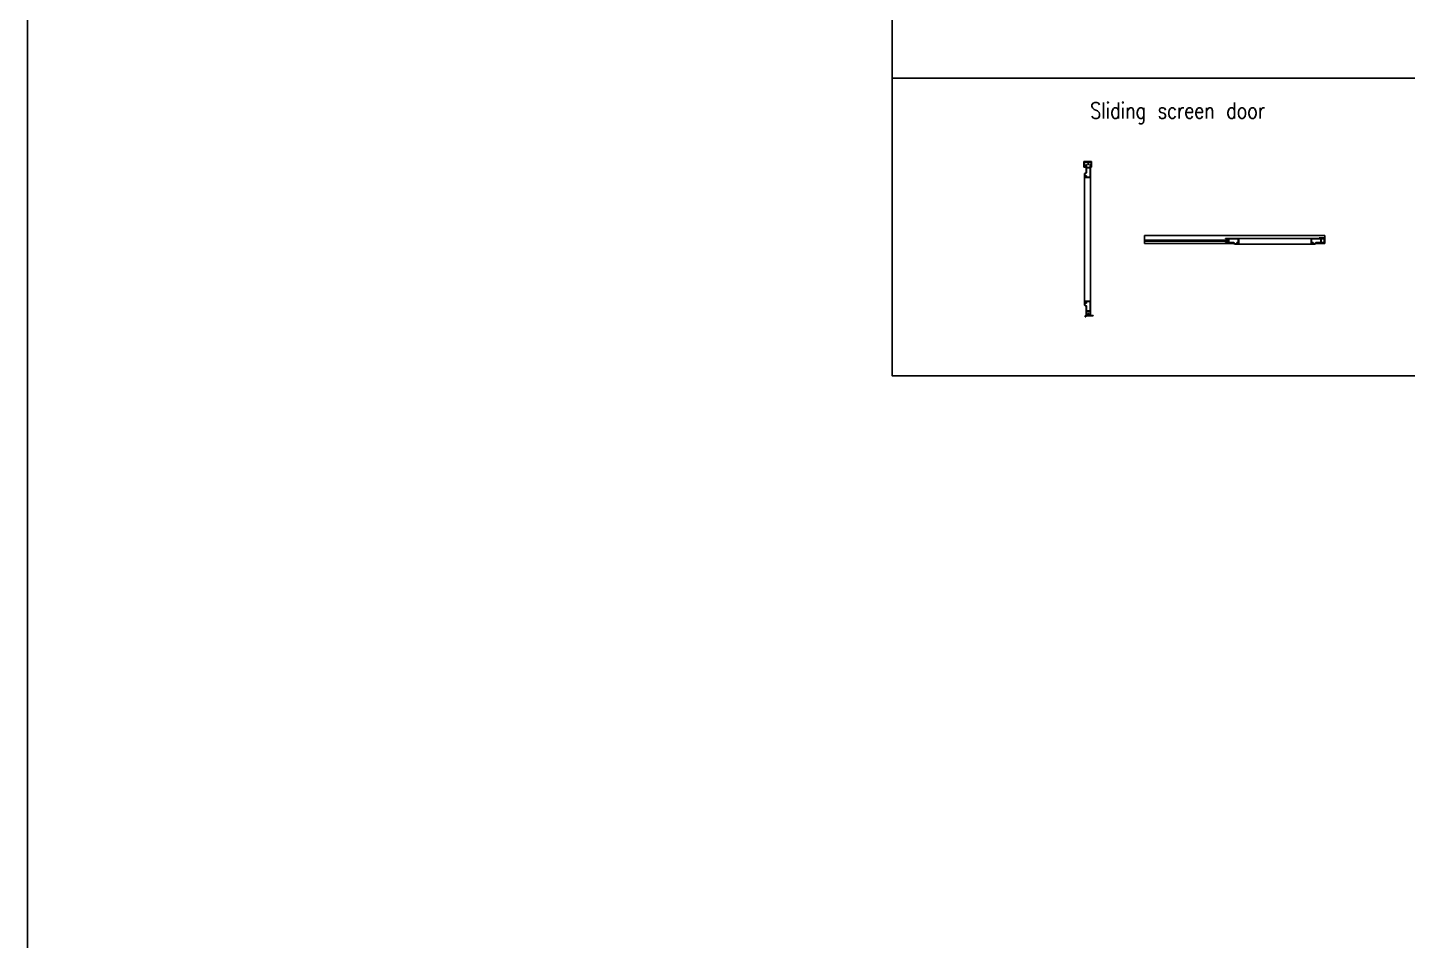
# Model space of a CAD drawing. Header units: inches. Extents: x 1985 to 11287, y 379 to 3234.
# Drawn here: x 7701.6 to 7872.4, y 1475.2 to 1588.3 of the extents above; entities that cross this region are included whole.
import ezdxf

# ---------------------------------------------------------------- set-up
doc = ezdxf.new("R2010")
doc.units = ezdxf.units.IN
doc.header["$MEASUREMENT"] = 0
for name, color, linetype in [('detail 99', 30, 'CONTINUOUS'), ('screen 99', 4, 'CONTINUOUS'), ('separation 99', 3, 'CONTINUOUS')]:
    doc.layers.add(name, color=color, linetype=linetype)
doc.styles.get("Standard").update_dxf_attribs({"font": 'txt.shx', "width": 0.8})

msp = doc.modelspace()

# ---------------------------------------------------------------- hatches: boundary and pattern name
at = {"layer": 'screen 99'}
for points in [[(7833.324153, 1571.677396), (7832.386653, 1571.677396), (7832.386653, 1570.989896), (7832.542653, 1570.989896), (7832.542653, 1571.052396), (7832.449153, 1571.052396), (7832.449153, 1571.239896), (7832.542653, 1571.239896), (7832.542653, 1571.302396), (7832.449153, 1571.302396), (7832.449153, 1571.614896), (7832.886653, 1571.614896), (7832.886653, 1571.419022, 3.7320508075), (7832.949153, 1571.419022), (7832.949153, 1571.614896), (7833.261653, 1571.614896), (7833.261653, 1570.989896), (7833.324153, 1570.989896)], [(7862.194201, 1562.225909), (7861.506701, 1562.225909), (7861.506701, 1562.163409), (7862.131701, 1562.163409), (7862.131701, 1561.600909), (7861.506701, 1561.600909), (7861.506701, 1561.538409), (7862.194201, 1561.538409)], [(7832.949153, 1552.757481, 3.7320508076), (7832.886653, 1552.757481), (7832.886653, 1552.624108), (7832.605403, 1552.624108, 0.4142135624), (7832.542903, 1552.561608), (7832.542903, 1552.468108), (7832.605403, 1552.468108), (7832.605403, 1552.561608), (7833.542903, 1552.561608), (7833.542903, 1552.624108), (7832.949153, 1552.624108)]]:
    msp.add_hatch(color=256, dxfattribs=at).paths.add_polyline_path(points)
h = msp.add_hatch(color=256, dxfattribs=at)
h.paths.add_polyline_path([(7833.185903, 1571.302396), (7833.142403, 1571.302396), (7833.142403, 1570.932396), (7832.693403, 1570.932396), (7832.693403, 1571.302396), (7832.649903, 1571.302396), (7832.649903, 1570.291396), (7832.463903, 1570.184009), (7832.463903, 1569.873896), (7832.649903, 1569.873896), (7832.649903, 1569.723896), (7832.463903, 1569.723896), (7832.463903, 1569.680396), (7833.185903, 1569.680396)])
h.paths.add_polyline_path([(7832.693403, 1570.888896), (7833.142403, 1570.888896), (7833.142403, 1569.723896), (7832.693403, 1569.723896), (7832.693403, 1569.917396), (7832.507403, 1569.917396), (7832.507403, 1570.158894), (7832.693403, 1570.266281)], flags=16)
h = msp.add_hatch(color=256, dxfattribs=at)
h.paths.add_polyline_path([(7849.918744, 1562.150159), (7849.918744, 1562.106659), (7850.288744, 1562.106659), (7850.288744, 1561.657659), (7849.918744, 1561.657659), (7849.918744, 1561.614159), (7850.929744, 1561.614159), (7851.037132, 1561.428159), (7851.347244, 1561.428159), (7851.347244, 1561.614159), (7851.497244, 1561.614159), (7851.497244, 1561.428159), (7851.540744, 1561.428159), (7851.540744, 1562.150159)])
h.paths.add_polyline_path([(7850.332244, 1561.657659), (7850.332244, 1562.106659), (7851.497244, 1562.106659), (7851.497244, 1561.657659), (7851.303744, 1561.657659), (7851.303744, 1561.471659), (7851.062246, 1561.471659), (7850.954859, 1561.657659)], flags=16)
h = msp.add_hatch(color=256, dxfattribs=at)
h.paths.add_polyline_path([(7860.509701, 1562.150159), (7860.509701, 1561.428159), (7860.553201, 1561.428159), (7860.553201, 1561.614159), (7860.703201, 1561.614159), (7860.703201, 1561.428159), (7861.013314, 1561.428159), (7861.120701, 1561.614159), (7862.131701, 1561.614159), (7862.131701, 1561.657659), (7861.761701, 1561.657659), (7861.761701, 1562.106659), (7862.131701, 1562.106659), (7862.131701, 1562.150159)])
h.paths.add_polyline_path([(7860.553201, 1562.106659), (7861.718201, 1562.106659), (7861.718201, 1561.657659), (7861.095587, 1561.657659), (7860.988199, 1561.471659), (7860.746701, 1561.471659), (7860.746701, 1561.657659), (7860.553201, 1561.657659)], flags=16)
h = msp.add_hatch(color=256, dxfattribs=at)
h.paths.add_polyline_path([(7833.185903, 1554.379481), (7832.463903, 1554.379481), (7832.463903, 1554.335981), (7832.649903, 1554.335981), (7832.649903, 1554.185981), (7832.463903, 1554.185981), (7832.463903, 1553.875869), (7832.649903, 1553.768481), (7832.649903, 1552.757481), (7832.693403, 1552.757481), (7832.693403, 1553.127481), (7833.142403, 1553.127481), (7833.142403, 1552.757481), (7833.185903, 1552.757481)])
h.paths.add_polyline_path([(7833.142403, 1554.335981), (7833.142403, 1553.170981), (7832.693403, 1553.170981), (7832.693403, 1553.793596), (7832.507403, 1553.900983), (7832.507403, 1554.142481), (7832.693403, 1554.142481), (7832.693403, 1554.335981)], flags=16)

# ---------------------------------------------------------------- linework, layer by layer
for p, q in [((7832.386653, 1570.989896), (7832.386653, 1571.677396)), ((7832.386653, 1571.677396), (7833.324153, 1571.677396)), ((7832.542653, 1570.989896), (7832.386653, 1570.989896)), ((7832.449153, 1571.302396), (7832.449153, 1571.614896)), ((7832.449153, 1571.614896), (7832.886653, 1571.614896)), ((7832.542653, 1571.302396), (7832.449153, 1571.302396)), ((7832.542653, 1571.239896), (7832.449153, 1571.239896)), ((7832.449153, 1571.239896), (7832.449153, 1571.052396)), ((7832.542653, 1571.052396), (7832.449153, 1571.052396)), ((7832.649903, 1570.291396), (7832.463903, 1570.184009)), ((7832.463903, 1569.873896), (7832.463903, 1570.184009)), ((7832.693403, 1570.266281), (7832.507403, 1570.158894)), ((7832.507403, 1569.917396), (7832.507403, 1570.158894)), ((7832.542653, 1571.239896), (7832.542653, 1571.302396)), ((7832.542653, 1570.989896), (7832.542653, 1571.052396)), ((7832.649903, 1570.291396), (7832.649903, 1571.302396)), ((7832.649903, 1571.302396), (7832.693403, 1571.302396)), ((7832.693403, 1570.932396), (7832.693403, 1571.302396)), ((7833.142403, 1570.932396), (7832.693403, 1570.932396)), ((7833.142403, 1570.888896), (7832.693403, 1570.888896)), ((7832.693403, 1570.266281), (7832.693403, 1570.888896)), ((7832.886653, 1571.614896), (7832.886653, 1571.419022)), ((7832.949153, 1571.614896), (7833.261653, 1571.614896)), ((7832.949153, 1571.614896), (7832.949153, 1571.419022)), ((7833.142403, 1571.302396), (7833.142403, 1570.932396)), ((7833.142403, 1571.302396), (7833.185903, 1571.302396)), ((7833.142403, 1570.888896), (7833.142403, 1569.723896)), ((7833.185903, 1571.302396), (7833.185903, 1569.680396)), ((7833.261653, 1571.614896), (7833.261653, 1570.989896)), ((7833.324153, 1570.989896), (7833.261653, 1570.989896)), ((7833.324153, 1571.677396), (7833.324153, 1570.989896)), ((7832.649903, 1569.873896), (7832.463903, 1569.873896)), ((7832.463903, 1569.873896), (7832.463903, 1569.723896)), ((7832.649903, 1569.723896), (7832.463903, 1569.723896)), ((7832.463903, 1569.723896), (7832.463903, 1569.680396)), ((7833.185903, 1569.680396), (7832.463903, 1569.680396)), ((7832.463903, 1554.379481), (7832.463903, 1569.680396)), ((7832.693403, 1569.917396), (7832.507403, 1569.917396)), ((7832.649903, 1569.723896), (7832.649903, 1569.873896)), ((7832.693403, 1569.723896), (7832.693403, 1569.917396)), ((7833.142403, 1569.723896), (7832.693403, 1569.723896)), ((7833.185903, 1569.680396), (7833.185903, 1554.379481)), ((7839.880145, 1562.507159), (7862.194201, 1562.507159)), ((7839.880145, 1561.507159), (7839.880145, 1562.507159)), ((7839.880145, 1561.944659), (7850.288744, 1561.944659)), ((7839.880145, 1561.819659), (7850.288744, 1561.819659)), ((7849.918744, 1562.150159), (7851.540744, 1562.150159)), ((7849.918744, 1562.106659), (7849.918744, 1562.150159)), ((7849.918744, 1562.106659), (7850.288744, 1562.106659)), ((7850.288744, 1561.657659), (7849.918744, 1561.657659)), ((7849.918744, 1561.614159), (7849.918744, 1561.657659)), ((7850.929744, 1561.614159), (7849.918744, 1561.614159)), ((7850.288744, 1562.106659), (7850.288744, 1561.657659)), ((7850.332244, 1562.106659), (7851.497244, 1562.106659)), ((7850.332244, 1562.106659), (7850.332244, 1561.657659)), ((7850.954859, 1561.657659), (7850.332244, 1561.657659)), ((7850.929744, 1561.614159), (7851.037132, 1561.428159)), ((7850.954859, 1561.657659), (7851.062246, 1561.471659)), ((7851.303744, 1561.657659), (7851.303744, 1561.471659)), ((7851.497244, 1561.657659), (7851.303744, 1561.657659)), ((7851.347244, 1561.614159), (7851.347244, 1561.428159)), ((7851.497244, 1561.614159), (7851.347244, 1561.614159)), ((7851.497244, 1562.106659), (7851.497244, 1561.657659)), ((7851.497244, 1561.614159), (7851.497244, 1561.428159)), ((7851.540744, 1562.150159), (7851.540744, 1561.428159)), ((7851.540744, 1562.150159), (7860.509701, 1562.150159)), ((7862.131701, 1562.150159), (7860.509701, 1562.150159)), ((7860.509701, 1562.150159), (7860.509701, 1561.428159)), ((7861.718201, 1562.106659), (7860.553201, 1562.106659)), ((7860.553201, 1562.106659), (7860.553201, 1561.657659)), ((7860.553201, 1561.657659), (7860.746701, 1561.657659)), ((7860.553201, 1561.614159), (7860.553201, 1561.428159)), ((7860.553201, 1561.614159), (7860.703201, 1561.614159)), ((7860.703201, 1561.614159), (7860.703201, 1561.428159)), ((7860.746701, 1561.657659), (7860.746701, 1561.471659)), ((7861.095587, 1561.657659), (7860.988199, 1561.471659)), ((7861.120701, 1561.614159), (7861.013314, 1561.428159)), ((7861.095587, 1561.657659), (7861.718201, 1561.657659)), ((7861.120701, 1561.614159), (7862.131701, 1561.614159)), ((7862.194201, 1562.225909), (7861.506701, 1562.225909)), ((7861.506701, 1562.225909), (7861.506701, 1562.163409)), ((7862.131701, 1562.163409), (7861.506701, 1562.163409)), ((7862.131701, 1561.600909), (7861.506701, 1561.600909)), ((7861.506701, 1561.538409), (7861.506701, 1561.600909)), ((7861.718201, 1562.106659), (7861.718201, 1561.657659)), ((7862.131701, 1562.106659), (7861.761701, 1562.106659)), ((7861.761701, 1562.106659), (7861.761701, 1561.657659)), ((7861.761701, 1561.657659), (7862.131701, 1561.657659)), ((7862.131701, 1561.600909), (7862.131701, 1562.163409)), ((7862.131701, 1562.106659), (7862.131701, 1562.150159)), ((7862.131701, 1561.614159), (7862.131701, 1561.657659)), ((7862.194201, 1562.507159), (7862.194201, 1562.225909)), ((7862.194201, 1561.538409), (7862.194201, 1562.225909)), ((7839.880145, 1561.507159), (7850.991521, 1561.507159)), ((7851.347244, 1561.428159), (7851.037132, 1561.428159)), ((7851.303744, 1561.471659), (7851.062246, 1561.471659)), ((7851.347244, 1561.428159), (7851.497244, 1561.428159)), ((7851.497244, 1561.428159), (7851.540744, 1561.428159)), ((7860.509701, 1561.428159), (7851.540744, 1561.428159)), ((7860.553201, 1561.428159), (7860.509701, 1561.428159)), ((7860.553201, 1561.428159), (7860.703201, 1561.428159)), ((7860.703201, 1561.428159), (7861.013314, 1561.428159)), ((7860.746701, 1561.471659), (7860.988199, 1561.471659)), ((7861.058925, 1561.507159), (7862.194201, 1561.507159)), ((7862.194201, 1561.538409), (7861.506701, 1561.538409)), ((7833.185903, 1554.379481), (7832.463903, 1554.379481)), ((7832.463903, 1554.335981), (7832.463903, 1554.379481)), ((7832.649903, 1554.335981), (7832.463903, 1554.335981)), ((7832.463903, 1554.335981), (7832.463903, 1554.185981)), ((7832.649903, 1554.185981), (7832.463903, 1554.185981)), ((7832.463903, 1554.185981), (7832.463903, 1553.875869)), ((7832.649903, 1553.768481), (7832.463903, 1553.875869)), ((7832.693403, 1554.142481), (7832.507403, 1554.142481)), ((7832.507403, 1554.142481), (7832.507403, 1553.900983)), ((7832.693403, 1553.793596), (7832.507403, 1553.900983)), ((7832.649903, 1554.335981), (7832.649903, 1554.185981)), ((7832.649903, 1553.768481), (7832.649903, 1552.757481)), ((7833.142403, 1554.335981), (7832.693403, 1554.335981)), ((7832.693403, 1554.335981), (7832.693403, 1554.142481)), ((7832.693403, 1553.793596), (7832.693403, 1553.170981)), ((7833.142403, 1553.170981), (7832.693403, 1553.170981)), ((7833.142403, 1553.127481), (7832.693403, 1553.127481)), ((7832.693403, 1553.127481), (7832.693403, 1552.757481)), ((7833.142403, 1553.170981), (7833.142403, 1554.335981)), ((7833.142403, 1552.757481), (7833.142403, 1553.127481)), ((7833.185903, 1552.757481), (7833.185903, 1554.379481)), ((7832.542903, 1552.561608), (7832.542903, 1552.468108)), ((7832.542903, 1552.468108), (7832.605403, 1552.468108)), ((7832.886653, 1552.624108), (7832.605403, 1552.624108)), ((7833.542903, 1552.561608), (7832.605403, 1552.561608)), ((7832.605403, 1552.468108), (7832.605403, 1552.561608)), ((7832.649903, 1552.757481), (7832.693403, 1552.757481)), ((7832.886653, 1552.624108), (7832.886653, 1552.757481)), ((7832.949153, 1552.624108), (7832.949153, 1552.757481)), ((7833.542903, 1552.624108), (7832.949153, 1552.624108)), ((7833.142403, 1552.757481), (7833.185903, 1552.757481)), ((7833.542903, 1552.561608), (7833.542903, 1552.624108))]:
    msp.add_line(p, q, dxfattribs=at)
for centre, start, end in [((7832.917903, 1571.364896), 120, 60), ((7832.605403, 1552.561608), 90, 180), ((7832.917903, 1552.811608), 300, 240)]:
    msp.add_arc(centre, 0.0625, start, end, dxfattribs=at)
at = {"layer": 'separation 99'}
msp.add_line((7808.619843, 1581.997137), (7876.573778, 1581.997137), dxfattribs=at)
for points in [[(7701.579679, 1953.271229), (8788.245413, 1953.271229), (8788.245413, 1214.666641), (7701.579679, 1214.666641)], [(7876.573778, 1711.403795), (7808.619843, 1711.403795), (7808.619843, 1545.162566), (7876.573778, 1545.162566)]]:
    msp.add_lwpolyline(points, close=True, dxfattribs=at)

# ---------------------------------------------------------------- texts
at = {"layer": 'detail 99', "insert": (7833.160216, 1578.989779), "char_height": 2, "attachment_point": 1}
msp.add_mtext_dynamic_manual_height_columns('Sliding screen door', width=29.84644162, gutter_width=108.287096, heights=[3.675635], dxfattribs=at)

doc.saveas('drawing.dxf')
